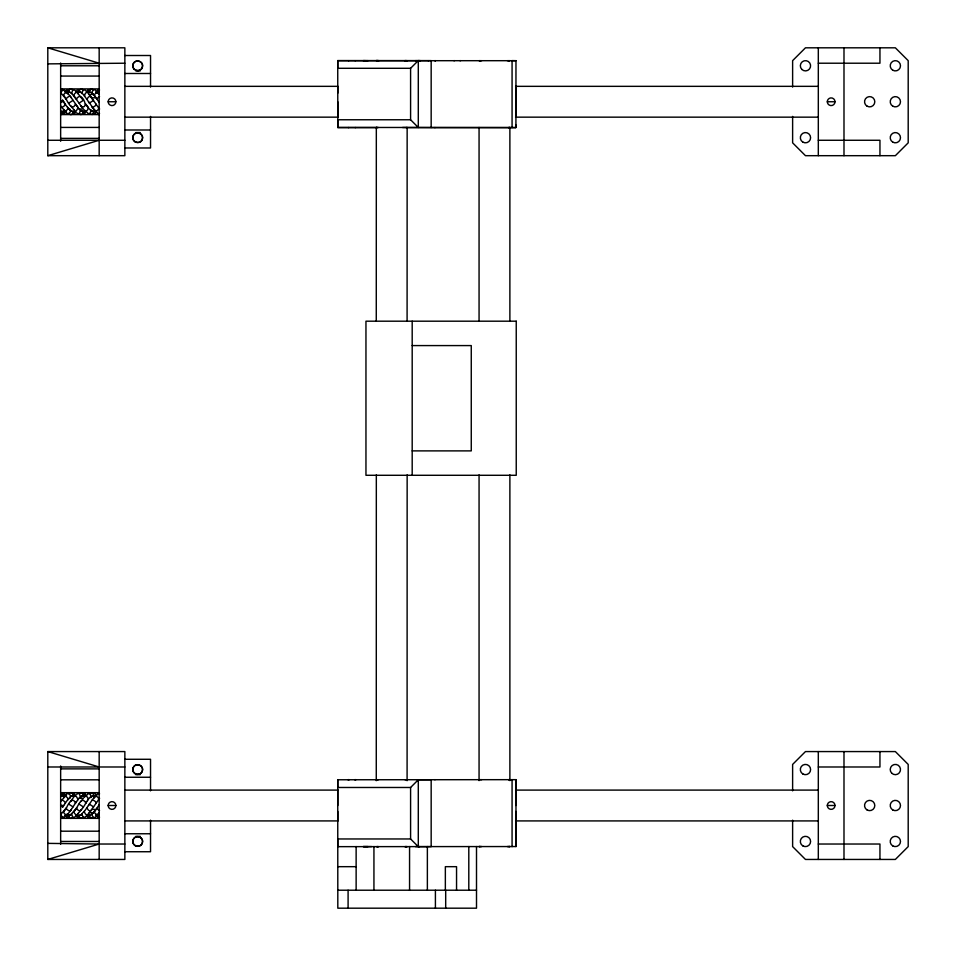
<?xml version="1.0" encoding="UTF-8"?>
<svg xmlns="http://www.w3.org/2000/svg" width="956" height="956" viewBox="0 0 956 956"><rect width="100%" height="100%" fill="white"/><g stroke="black" fill="none" stroke-linecap="round" stroke-linejoin="round"><path stroke-width="1.43" d="M376.413 127.578L337.815 127.578L337.731 60.587L431.168 60.622L431.168 127.507L515.977 127.578L508.556 127.578M337.767 93.174L337.767 86.626M337.731 60.587L337.731 68.294L410.59 68.294L418.298 60.587L418.298 127.471L431.168 127.507M337.767 805.514L337.767 790.098M476.506 846.55L476.506 908.188L337.815 908.188L337.731 779.773L337.731 787.481L410.59 787.481L418.298 779.773L431.168 779.749L431.168 846.622L418.298 846.658L410.59 838.962L337.731 838.962L337.731 846.658L515.977 846.55L515.977 820.236M410.59 119.763L337.731 119.763L337.731 127.471L418.298 127.471L410.59 119.763L410.59 68.294M512.069 127.507L512.069 60.622L515.977 60.694L515.917 127.507L515.977 125.009M515.917 805.514L515.929 790.098M515.929 86.626L515.929 117.158M337.767 820.618L337.767 811.405M515.929 820.618L515.917 811.405M97.07 815.014L97.058 815.946A2.557 1.972 -59.6 0 0 99.555 817.237M78.129 93.927L77.842 92.672L76.504 92.481A2.498 1.47 -42.7 0 0 74.305 94.226L73.959 95.755L76.635 99.352M78.129 799.61L76.504 796.659A2.498 1.47 42.7 0 0 74.305 796.372L70.493 801.57M97.07 807.963L97.058 808.334A2.569 0.825 35.3 0 0 99.555 810.64M96.15 111.434L95.755 113.107A2.51 1.948 59.6 0 1 93.521 113.417M92.302 813.126L92.194 815.743L93.521 817.177A2.51 1.948 59.6 0 0 95.755 816.866L96.15 815.205M63.694 109.534L63.658 110.263A2.569 1.518 -42.7 0 0 65.665 110.872A2.569 1.518 -42.7 0 0 67.852 108.482L67.625 107.215M67.864 814.165L71.353 809.433M90.748 109.629L90.557 112.33A2.486 1.924 -59.6 0 1 88.311 113.68L86.781 112.007M85.873 111.589L84.714 113.621L83.1 113.358L80.89 114.601L79.491 113.585M89.541 92.636L89.446 90.665L90.521 89.159L92.875 89.506M85.777 816.257L84.714 817.392L83.1 817.117L81.738 813.735M66.095 795.966L65.355 795.32A2.569 1.984 -59.6 0 0 62.26 794.125M84.212 797.471L85.323 796.169A2.486 1.47 42.7 0 1 87.665 797.423L88.358 799.694M62.403 806.9L60.646 805.024M80.555 109.737L79.503 113.19A2.486 1.924 -59.6 0 1 77.173 113.37L76.683 112.736M76.492 815.635L75.859 815.074L77.173 817.129A2.486 1.924 -59.6 0 0 79.503 816.95M65.355 92.254L66.334 90.892A2.533 1.96 59.6 0 1 68.27 89.852L69.095 90.223M66.203 795.535L66.334 794.663A2.533 1.96 59.6 0 1 68.27 793.623L69.095 793.982A2.605 2.008 59.6 0 1 70.493 796.491L69.919 798.045M71.509 93.628L72.656 90.234L74.293 89.852L75.452 90.868M75.62 795.512L74.293 793.611L72.656 794.006M98.599 94.178L98.552 92.816A2.605 1.542 -42.7 0 0 96.544 92.684M75.62 111.744L74.986 113.286L72.656 113.25M75.452 816.376L74.293 817.404L72.656 817.01L71.509 813.616M86.853 807.916L88.311 810.043A2.486 0.801 35.3 0 0 90.557 811.07L99.615 798.248M66.203 111.709L66.334 112.593A2.533 1.96 -59.6 0 0 68.27 113.633L69.095 113.262A2.605 2.008 -59.6 0 0 70.493 110.765L69.919 109.211M69.095 817.033L68.27 817.392A2.533 1.96 -59.6 0 1 66.334 816.352L65.355 815.002M98.599 799.802L98.552 798.38A2.605 1.542 42.7 0 0 96.544 796.396L95.719 796.181A2.605 1.542 42.7 0 0 94.453 797.328L91.919 800.16L93.521 800.315A2.51 0.801 35.3 0 1 95.755 802.024L95.863 803.183M92.875 817.75L90.521 818.085L89.446 816.579L89.541 814.608M76.492 91.621L75.859 92.17L77.173 90.115A2.486 1.924 59.6 0 1 79.503 90.294M80.555 797.519L79.503 794.054A2.486 1.924 59.6 0 0 77.173 793.886L76.683 794.52M76.492 99.054L77.173 97.954A2.486 0.801 -35.3 0 1 79.503 96.377C84.08 96.556 88.215 108.841 81.738 106.582M81.738 93.509L83.1 90.139L84.714 89.864L85.777 90.987M76.552 91.979L78.237 91.465L80.77 92.254L83.375 94.477L94.453 109.928L91.919 107.084L93.521 106.941A2.51 0.801 -35.3 0 0 95.755 105.232L96.15 104.264L88.394 93.712M61.28 813.46L61.065 814.309A2.569 1.984 59.6 0 0 63.072 817.332A2.569 1.984 59.6 0 0 65.355 815.695M83.017 113.334L83.244 111.362L80.746 110.597M75.464 104.096C72.776 111.362 68.067 103.057 66.239 99.185L66.334 98.671A2.533 0.813 -35.3 0 1 68.27 96.879L69.095 96.437A2.533 0.813 -35.3 0 1 70.445 96.496L79.037 109.008L81.583 111.231L84.176 112.019L85.849 111.505M86.781 795.237L88.311 793.576A2.486 1.924 59.6 0 1 90.557 794.926L90.748 797.627M94.644 811.106L91.955 813.879M65.247 803.124L65.355 802.801A2.569 0.825 35.3 0 0 63.072 800.507A2.569 0.825 35.3 0 0 61.065 800.351L60.646 800.973M84.451 811.023L80.77 815.002L78.237 815.779L76.552 815.265M88.442 813.95L87.665 814.823A2.486 1.47 42.7 0 1 85.323 813.915L84.212 811.596L91.943 800.411M61.28 106.403L61.065 106.905A2.569 0.825 -35.3 0 0 63.072 106.737A2.569 0.825 -35.3 0 0 65.355 104.443L62.403 100.356M65.056 815.779L70.493 815.002L76.635 807.892M96.138 795.739C87.271 793.791 85.454 808.298 79.503 810.867A2.486 0.801 35.3 0 1 77.173 809.302L76.492 808.202M90.748 97.165L90.557 96.174A2.486 0.801 -35.3 0 0 88.311 97.213L86.853 99.328M67.625 800.029L71.353 796.013L73.911 795.237L75.584 795.739M76.456 801.57L70.493 810.76A2.605 0.837 35.3 0 1 69.095 810.808L68.27 810.377A2.605 0.837 35.3 0 1 66.275 808.525C67.577 804.629 72.752 795.691 75.464 803.16M99.125 804.809C96.269 808.907 93.843 814.584 88.502 815.779L86.817 815.265M88.502 805.502L89.35 804.127L93.592 806.9M86.709 801.57L85.646 803.171M62.749 806.936L63.634 805.502L60.646 805.502L62.749 806.936L67.9 799.419L70.362 797.376M80.77 801.57L83.375 798.248L79.037 798.248L75.62 802.873M85.873 802.921C80.925 794.663 77.735 808.537 73.959 811.608L74.305 813.018A2.498 1.47 42.7 0 0 76.504 814.763L77.842 814.572L78.129 813.329M81.583 809.433L78.141 813.544M88.394 813.532L91.86 809.433L96.15 809.433M83.017 817.093L81.714 818.3L79.491 817.356L79.085 815.42L81.642 814.643M67.852 814.165A2.569 1.518 42.7 0 1 65.665 814.536A2.569 1.518 42.7 0 1 63.646 812.062L66.394 807.856M66.239 808.059L60.646 814.596M515.977 846.55L515.977 779.666L337.731 779.773M72.668 817.225L71.294 818.312A2.521 2.115 -90 0 1 69.107 817.201L68.82 815.265L71.353 814.488M79.491 793.659L80.89 792.655L83.017 793.922L83.244 795.894L80.746 796.647M93.616 798.248L96.15 796.013M83.1 793.898L85.371 794.042L86.016 795.786L84.176 795.237L81.583 796.013L79.037 798.248M89.864 793.552L92.158 792.775L93.377 794.066L93.485 796.037L91.011 796.79M67.9 813.556L65.307 815.265M99.364 813.018L96.138 815.277M63.634 101.742L62.749 100.308L60.646 101.742L63.634 101.742C66.466 105.578 68.76 111.051 73.911 112.019L75.584 111.505M96.532 92.684L95.719 93.234A2.605 1.542 -42.7 0 0 94.453 95.54L94.644 96.15M68.808 103.117L73.003 100.38M81.642 107.024L79.085 103.117L83.292 100.368M93.592 100.356L89.338 103.129L88.502 101.742M60.646 102.232L62.749 100.308M99.125 815.635L96.15 815.002M66.49 795.237L60.646 795.237L65.307 795.739M66.239 91.979L67.912 91.465L71.401 93.019L79.097 103.117M86.817 91.979L88.502 91.465C93.843 92.66 96.269 98.349 99.125 102.447M89.338 91.668L86.853 92.421L87.032 90.641L88.311 89.804A2.486 1.924 59.6 0 1 89.924 90.402M66.095 111.29L60.646 112.019L66.49 112.019M96.138 111.505L94.477 112.019C90.246 111.362 87.964 107.251 85.646 104.085M70.493 796.491L73.026 795.715L72.668 793.791L71.294 792.703A2.521 2.115 -90 0 0 69.107 793.815M96.15 92.254L99.125 91.609M47.8 155.685L124.854 155.685L124.854 47.812L47.8 47.812L47.8 155.685L99.173 140.269M47.8 859.444L124.854 859.444L124.854 751.571L47.8 751.571L47.8 859.444L99.173 844.029L124.854 844.029M60.646 89.028L61.889 89.278A2.51 2.067 -73.1 0 1 62.773 90.772M47.8 63.873L124.854 63.215M348.737 60.694L348.582 60.67M355.142 60.694L355.25 60.67M479.362 127.566L509.883 127.578L508.712 127.578M377.512 779.678L376.329 779.678L378.325 779.749M479.362 779.678L481.657 779.678M419.672 846.586L415.43 846.574M378.935 60.694L376.27 60.598L377.512 60.694M406.563 127.507L402.572 127.507M406.563 779.749L405.021 779.749M365.371 60.658L363.208 60.658L368.024 60.67M378.325 60.598L376.795 60.61M405.021 60.61L407.148 60.694L404.555 60.682M418.059 60.67L420.222 60.658L415.418 60.658M428.192 60.67L428.348 60.694M453.885 60.67L454.494 60.67M460.553 60.67L459.944 60.67M480.235 60.682L479.064 60.694L481.669 60.694M508.712 60.694L509.883 60.694L507.289 60.682M348.378 127.578L348.737 127.578M355.501 127.578L355.142 127.578M378.325 127.507L376.27 127.507L377.512 127.578M435.111 127.578L434.753 127.578M435.111 779.678L434.753 779.678M480.247 846.562L479.064 846.562L481.657 846.562M508.712 846.562L509.883 846.562L507.289 846.562M124.854 55.508L150.534 55.508L150.534 87.068M337.815 60.694L515.977 60.694M818.312 63.215L879.95 63.215L879.95 47.812M60.646 65.785L99.173 65.785M135.8 70.923L140.221 70.923M124.854 73.493L150.534 73.493M60.646 76.062L99.173 76.062M124.854 86.339L338.113 86.339M515.571 86.339L818.312 86.339M60.646 88.896L99.173 88.896M65.056 91.465L67.912 91.465M89.338 94.477L93.616 94.477M91.86 97.811L96.15 97.811M108.159 101.742L115.867 101.742A3.848 3.848 0 0 0 110.083 98.408A3.848 3.848 0 0 0 110.083 105.076A3.848 3.848 0 0 0 115.867 101.742M827.298 101.742L835.006 101.742A3.848 3.848 0 0 0 829.222 98.408A3.848 3.848 0 0 0 829.222 105.076A3.848 3.848 0 0 0 835.006 101.742M79.037 109.008L83.375 109.008L80.77 105.674M81.583 111.231L85.885 111.231M60.646 111.231L65.355 111.231L60.646 106.283M60.646 114.589L99.173 114.589M124.854 117.158L338.113 117.158M515.571 117.158L818.312 117.158M60.646 127.423L99.173 127.423M406.109 127.578L478.86 127.578M124.854 129.992L150.534 129.992M135.8 132.561L140.221 132.561M60.646 138.369L99.173 138.369M47.8 140.269L124.854 140.269M818.312 140.269L879.95 140.269L879.95 155.685M124.854 147.977L150.534 147.977L150.534 116.417M412.191 345.582L471.26 345.582L471.26 450.885L412.191 450.885M124.854 759.279L150.534 759.279L150.534 790.827M47.8 766.987L124.854 766.987M818.312 766.987L879.95 766.987L879.95 751.571M60.646 768.875L99.173 768.875M135.8 774.683L140.221 774.683M124.854 777.252L150.534 777.252M348.737 779.678L348.08 779.678L349.215 779.678M354.664 779.678L355.787 779.678L355.142 779.678M60.646 779.821L99.173 779.821M124.854 790.098L338.101 790.098M515.571 790.098L818.312 790.098M99.173 792.667L60.646 792.667L61.889 793.038A2.51 2.067 -73.1 0 1 62.749 795.512M60.646 796.013L65.355 796.013L61.28 800.841M108.159 805.502L115.867 805.502A3.848 3.848 0 0 1 110.083 808.848A3.848 3.848 0 0 1 110.083 802.168A3.848 3.848 0 0 1 115.867 805.502M827.298 805.502L835.006 805.502A3.848 3.848 0 0 1 829.222 808.848A3.848 3.848 0 0 1 829.222 802.168A3.848 3.848 0 0 1 835.006 805.502M89.338 812.767L93.616 812.767M99.173 818.348L60.646 818.348L61.889 817.978A2.51 2.067 73.1 0 0 62.773 816.484M124.854 820.917L338.101 820.917M515.571 820.917L818.312 820.917M60.646 831.194L99.173 831.194M124.854 833.763L150.534 833.763M135.8 836.333L140.221 836.333M60.646 841.459L99.173 841.459M818.312 844.029L879.95 844.029L879.95 859.444M371.573 846.574L363.208 846.586L368.012 846.598M124.854 851.736L150.534 851.736L150.534 820.188M337.815 866.674L356.134 866.674M337.815 890.215L476.506 890.215M81.583 796.013L85.885 796.013M47.8 843.371L99.173 844.029M60.646 114.457L61.889 114.206A2.51 2.067 73.1 0 0 62.749 111.744M65.307 91.979L68.772 94.477L71.353 97.811M47.8 47.812L99.173 63.215M47.8 751.571L99.173 766.987M81.642 92.601L79.085 91.824L79.491 89.9L81.714 88.956L83.017 90.151M71.353 92.756L68.82 91.991L69.107 90.055A2.521 2.115 -90 0 1 71.294 88.932L72.668 90.019M91.011 110.454L93.485 111.207L93.377 113.19L92.158 114.481L89.864 113.704M70.493 110.765L73.026 111.529L72.668 113.465L71.294 114.553A2.521 2.115 -90 0 1 69.107 113.429M89.338 815.588L86.853 814.823L87.032 816.603L88.311 817.44A2.486 1.924 -59.6 0 0 89.924 816.854M66.239 815.277L67.912 815.779M79.085 804.139L83.292 806.876M68.808 804.127L73.003 806.876M95.719 814.022L96.532 814.56A2.533 1.494 42.7 0 0 98.552 814.44L98.599 813.066M95.863 104.073L99.615 109.008M99.364 94.226L96.138 91.979L95.755 90.378A2.51 1.948 -59.6 0 0 93.521 90.079L92.194 91.501L92.302 94.118M78.141 93.712L83.256 100.392M91.955 93.377L94.453 95.54M94.489 109.785L96.15 111.231M67.9 107.753L70.362 109.88M73.959 109.785L70.493 105.674M60.646 92.66L66.394 99.388M85.873 104.323L88.358 107.55L87.665 109.821A2.486 1.47 -42.7 0 1 85.323 111.087L84.212 109.785M75.62 104.371L78.129 107.634L76.504 110.585A2.498 1.47 -42.7 0 1 74.305 110.872L73.959 109.665M66.203 99.137L63.658 95.194A2.569 1.518 -42.7 0 1 65.665 92.708A2.569 1.518 -42.7 0 1 67.852 93.091L67.9 93.772M91.011 96.64L92.863 99.484M88.442 93.306L87.665 92.421A2.486 1.47 -42.7 0 0 85.323 93.329L84.451 96.221M61.28 93.784L61.065 92.947A2.569 1.984 -59.6 0 1 63.072 89.924A2.569 1.984 -59.6 0 1 65.355 91.561M98.599 107.454L98.552 108.864A2.533 1.494 -42.7 0 1 96.532 110.86L95.719 111.063A2.533 1.494 -42.7 0 1 94.501 109.952M65.307 111.505L65.355 111.924A2.569 1.984 59.6 0 1 62.26 113.119M67.9 799.503L67.864 798.774A2.569 1.518 42.7 0 0 65.665 796.384A2.569 1.518 42.7 0 0 63.646 796.981L63.694 797.71M96.15 795.81L95.755 794.149A2.51 1.948 -59.6 0 0 93.521 793.838M97.07 99.293L97.058 98.91A2.569 0.825 -35.3 0 1 99.555 96.604M97.07 92.242L97.058 91.31A2.581 1.996 59.6 0 1 99.567 90.007M337.767 117.158L337.767 101.742M515.977 779.666L515.977 789.548M843.993 47.812L843.993 155.685M843.993 751.571L843.993 859.444M818.312 47.812L818.312 155.685M818.312 751.571L818.312 859.444M792.62 87.068L792.62 60.646L805.466 47.812L895.354 47.812L908.2 60.646L908.2 142.838L895.354 155.685L805.466 155.685L792.62 142.838L792.62 116.417M792.62 790.827L792.62 764.418L805.466 751.571L895.354 751.571L908.2 764.418L908.2 846.598L895.354 859.444L805.466 859.444L792.62 846.598L792.62 820.188M512.069 779.749L512.069 846.622M509.883 127.423L509.883 321.288M509.883 474.893L509.883 780.61M479.064 127.423L479.064 321.288M479.064 474.893L479.064 780.61M468.799 846.55L468.799 890.215M456.55 890.215L456.55 866.674L445.353 866.674L445.353 890.215M445.687 890.215L445.687 908.188M435.41 890.215L435.41 908.188M427.368 846.55L427.368 890.215M418.298 779.773L418.298 846.658M412.191 321.192L412.191 475.287M410.59 787.481L410.59 838.962M409.562 846.55L409.562 890.215M407.148 127.423L407.089 321.371M407.148 474.893L407.089 780.693M376.329 127.423L376.27 321.371M376.329 474.893L376.27 780.693M373.939 846.55L373.939 890.215M356.134 846.55L356.134 890.215M348.092 890.215L348.092 908.188M99.173 47.812L99.173 155.685M99.173 751.571L99.173 859.444M60.646 63.024L60.646 141.249M60.646 765.995L60.646 844.232M99.555 113.477A2.557 1.972 -59.6 0 1 97.082 112.199M97.058 795.069A2.581 1.996 59.6 0 1 99.567 793.779M95.731 814.022A2.533 1.494 42.7 0 1 94.501 811.787M132.98 64.518C131.127 70.517 141.01 73.17 142.408 67.051C144.26 61.053 134.378 58.412 132.98 64.518M132.98 136.433C131.127 142.432 141.01 145.085 142.408 138.967C144.26 132.968 134.378 130.327 132.98 136.433M132.98 768.289C131.127 774.276 141.01 776.929 142.408 770.811C144.26 764.824 134.378 762.171 132.98 768.289M132.98 840.205C131.127 846.191 141.01 848.844 142.408 842.726C144.26 836.739 134.378 834.086 132.98 840.205M435.41 60.694L434.753 60.694L435.386 60.67M427.774 127.578L427.774 127.578M509.883 779.678L508.712 779.678L509.883 779.678M376.795 846.646L378.325 846.646L376.795 846.646M407.089 846.646L405.021 846.646L407.089 846.646M516.24 321.192L365.957 321.192L365.957 475.287L516.24 475.287L516.24 321.192M802.897 142.145A5.138 5.138 0 0 0 810.604 137.7A5.138 5.138 0 0 0 802.897 133.254A5.138 5.138 0 0 0 802.897 142.145M801.833 69.418A5.138 5.138 0 0 0 810.425 67.111A5.138 5.138 0 0 0 804.139 60.825A5.138 5.138 0 0 0 801.833 69.418M867.104 106.188A5.138 5.138 0 0 0 874.812 101.742A5.138 5.138 0 0 0 867.104 97.297A5.138 5.138 0 0 0 867.104 106.188M892.785 106.188A5.138 5.138 0 0 0 900.492 101.742A5.138 5.138 0 0 0 892.785 97.297A5.138 5.138 0 0 0 892.785 106.188M892.785 70.23A5.138 5.138 0 0 0 900.492 65.785A5.138 5.138 0 0 0 892.785 61.339A5.138 5.138 0 0 0 892.785 70.23M892.785 142.145A5.138 5.138 0 0 0 900.492 137.7A5.138 5.138 0 0 0 892.785 133.254A5.138 5.138 0 0 0 892.785 142.145M134.246 69.238A4.876 4.876 0 0 0 142.408 67.051A4.876 4.876 0 0 0 136.433 61.076A4.876 4.876 0 0 0 134.246 69.238M135.25 141.93A4.876 4.876 0 0 0 142.575 137.7A4.876 4.876 0 0 0 135.25 133.47A4.876 4.876 0 0 0 135.25 141.93M802.897 774.002A5.138 5.138 0 0 0 810.604 769.544A5.138 5.138 0 0 0 802.897 765.099A5.138 5.138 0 0 0 802.897 774.002M802.897 845.917A5.138 5.138 0 0 0 810.604 841.459A5.138 5.138 0 0 0 802.897 837.014A5.138 5.138 0 0 0 802.897 845.917M867.104 809.959A5.138 5.138 0 0 0 874.812 805.502A5.138 5.138 0 0 0 867.104 801.056A5.138 5.138 0 0 0 867.104 809.959M892.785 809.959A5.138 5.138 0 0 0 900.492 805.502A5.138 5.138 0 0 0 892.785 801.056A5.138 5.138 0 0 0 892.785 809.959M892.785 845.917A5.138 5.138 0 0 0 900.492 841.459A5.138 5.138 0 0 0 892.785 837.014A5.138 5.138 0 0 0 892.785 845.917M891.721 773.177A5.138 5.138 0 0 0 900.325 770.883A5.138 5.138 0 0 0 894.027 764.585A5.138 5.138 0 0 0 891.721 773.177M135.25 845.69A4.876 4.876 0 0 0 142.575 841.459A4.876 4.876 0 0 0 135.25 837.241A4.876 4.876 0 0 0 135.25 845.69M135.25 773.774A4.876 4.876 0 0 0 142.575 769.544A4.876 4.876 0 0 0 135.25 765.326A4.876 4.876 0 0 0 135.25 773.774"/></g></svg>
